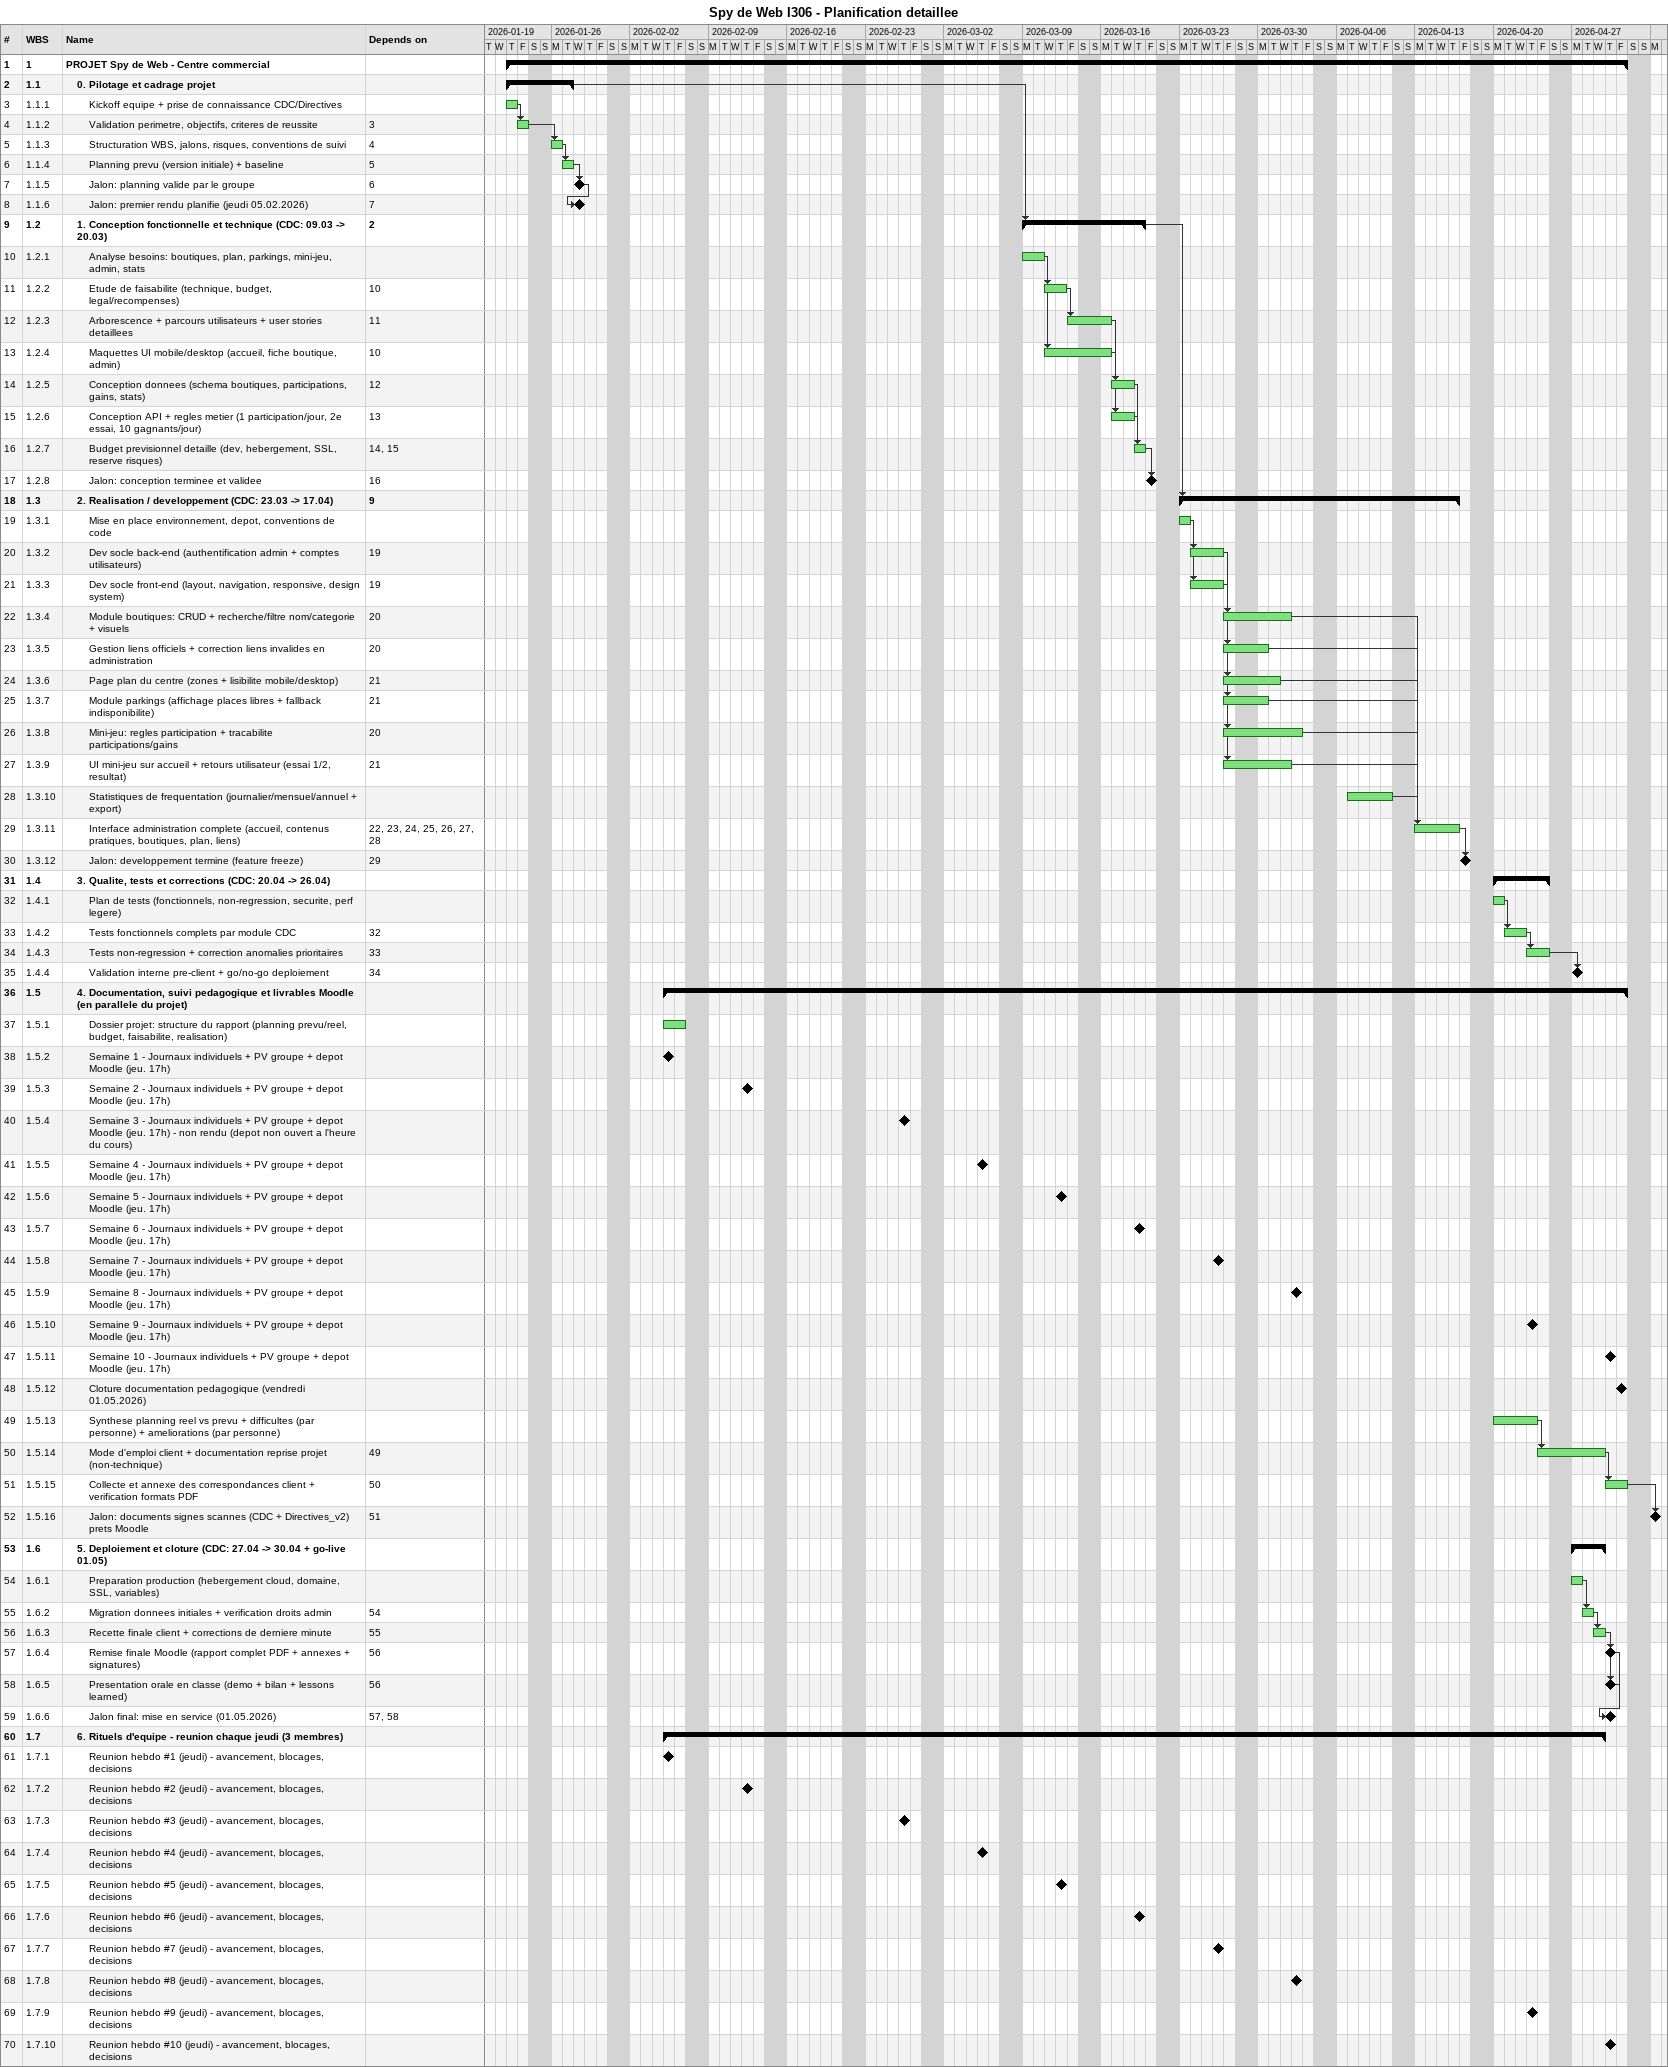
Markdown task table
Spy de Web I306 - Planification detaillee

| ID | WBS | Task | Start | Finish | Predecessors |
|---|---|---|---|---|---|
| 1 | 1 | **PROJET Spy de Web - Centre commercial** | 2026-01-22 | 2026-05-01 |  |
| 2 | 1.1 | **0. Pilotage et cadrage projet** | 2026-01-22 | 2026-01-27 |  |
| 3 | 1.1.1 | Kickoff equipe + prise de connaissance CDC/Directives | 2026-01-22 | 2026-01-22 |  |
| 4 | 1.1.2 | Validation perimetre, objectifs, criteres de reussite | 2026-01-23 | 2026-01-23 | 3 |
| 5 | 1.1.3 | Structuration WBS, jalons, risques, conventions de suivi | 2026-01-26 | 2026-01-26 | 4 |
| 6 | 1.1.4 | Planning prevu (version initiale) + baseline | 2026-01-27 | 2026-01-27 | 5 |
| 7 | 1.1.5 | Jalon: planning valide par le groupe (milestone) | 2026-01-28 | 2026-01-28 | 6 |
| 8 | 1.1.6 | Jalon: premier rendu planifie (jeudi 05.02.2026) (milestone) | 2026-01-28 | 2026-01-28 | 7 |
| 9 | 1.2 | **1. Conception fonctionnelle et technique (CDC: 09.03 -> 20.03)** | 2026-03-09 | 2026-03-19 | 2 |
| 10 | 1.2.1 | Analyse besoins: boutiques, plan, parkings, mini-jeu, admin, stats | 2026-03-09 | 2026-03-10 |  |
| 11 | 1.2.2 | Etude de faisabilite (technique, budget, legal/recompenses) | 2026-03-11 | 2026-03-12 | 10 |
| 12 | 1.2.3 | Arborescence + parcours utilisateurs + user stories detaillees | 2026-03-13 | 2026-03-16 | 11 |
| 13 | 1.2.4 | Maquettes UI mobile/desktop (accueil, fiche boutique, admin) | 2026-03-11 | 2026-03-16 | 10 |
| 14 | 1.2.5 | Conception donnees (schema boutiques, participations, gains, stats) | 2026-03-17 | 2026-03-18 | 12 |
| 15 | 1.2.6 | Conception API + regles metier (1 participation/jour, 2e essai, 10 gagnants/jour) | 2026-03-17 | 2026-03-18 | 13 |
| 16 | 1.2.7 | Budget previsionnel detaille (dev, hebergement, SSL, reserve risques) | 2026-03-19 | 2026-03-19 | 14, 15 |
| 17 | 1.2.8 | Jalon: conception terminee et validee (milestone) | 2026-03-20 | 2026-03-20 | 16 |
| 18 | 1.3 | **2. Realisation / developpement (CDC: 23.03 -> 17.04)** | 2026-03-23 | 2026-04-16 | 9 |
| 19 | 1.3.1 | Mise en place environnement, depot, conventions de code | 2026-03-23 | 2026-03-23 |  |
| 20 | 1.3.2 | Dev socle back-end (authentification admin + comptes utilisateurs) | 2026-03-24 | 2026-03-26 | 19 |
| 21 | 1.3.3 | Dev socle front-end (layout, navigation, responsive, design system) | 2026-03-24 | 2026-03-26 | 19 |
| 22 | 1.3.4 | Module boutiques: CRUD + recherche/filtre nom/categorie + visuels | 2026-03-27 | 2026-04-01 | 20 |
| 23 | 1.3.5 | Gestion liens officiels + correction liens invalides en administration | 2026-03-27 | 2026-03-30 | 20 |
| 24 | 1.3.6 | Page plan du centre (zones + lisibilite mobile/desktop) | 2026-03-27 | 2026-03-31 | 21 |
| 25 | 1.3.7 | Module parkings (affichage places libres + fallback indisponibilite) | 2026-03-27 | 2026-03-30 | 21 |
| 26 | 1.3.8 | Mini-jeu: regles participation + tracabilite participations/gains | 2026-03-27 | 2026-04-02 | 20 |
| 27 | 1.3.9 | UI mini-jeu sur accueil + retours utilisateur (essai 1/2, resultat) | 2026-03-27 | 2026-04-01 | 21 |
| 28 | 1.3.10 | Statistiques de frequentation (journalier/mensuel/annuel + export) | 2026-04-07 | 2026-04-10 |  |
| 29 | 1.3.11 | Interface administration complete (accueil, contenus pratiques, boutiques, plan, liens) | 2026-04-13 | 2026-04-16 | 22, 23, 24, 25, 26, 27, 28 |
| 30 | 1.3.12 | Jalon: developpement termine (feature freeze) (milestone) | 2026-04-17 | 2026-04-17 | 29 |
| 31 | 1.4 | **3. Qualite, tests et corrections (CDC: 20.04 -> 26.04)** | 2026-04-20 | 2026-04-24 |  |
| 32 | 1.4.1 | Plan de tests (fonctionnels, non-regression, securite, perf legere) | 2026-04-20 | 2026-04-20 |  |
| 33 | 1.4.2 | Tests fonctionnels complets par module CDC | 2026-04-21 | 2026-04-22 | 32 |
| 34 | 1.4.3 | Tests non-regression + correction anomalies prioritaires | 2026-04-23 | 2026-04-24 | 33 |
| 35 | 1.4.4 | Validation interne pre-client + go/no-go deploiement (milestone) | 2026-04-27 | 2026-04-27 | 34 |
| 36 | 1.5 | **4. Documentation, suivi pedagogique et livrables Moodle (en parallele du projet)** | 2026-02-05 | 2026-05-01 |  |
| 37 | 1.5.1 | Dossier projet: structure du rapport (planning prevu/reel, budget, faisabilite, realisation) | 2026-02-05 | 2026-02-06 |  |
| 38 | 1.5.2 | Semaine 1 - Journaux individuels + PV groupe + depot Moodle (jeu. 17h) (milestone) | 2026-02-05 | 2026-02-05 |  |
| 39 | 1.5.3 | Semaine 2 - Journaux individuels + PV groupe + depot Moodle (jeu. 17h) (milestone) | 2026-02-12 | 2026-02-12 |  |
| 40 | 1.5.4 | Semaine 3 - Journaux individuels + PV groupe + depot Moodle (jeu. 17h) - non rendu (depot non ouvert a l'heure du cours) (milestone) | 2026-02-26 | 2026-02-26 |  |
| 41 | 1.5.5 | Semaine 4 - Journaux individuels + PV groupe + depot Moodle (jeu. 17h) (milestone) | 2026-03-05 | 2026-03-05 |  |
| 42 | 1.5.6 | Semaine 5 - Journaux individuels + PV groupe + depot Moodle (jeu. 17h) (milestone) | 2026-03-12 | 2026-03-12 |  |
| 43 | 1.5.7 | Semaine 6 - Journaux individuels + PV groupe + depot Moodle (jeu. 17h) (milestone) | 2026-03-19 | 2026-03-19 |  |
| 44 | 1.5.8 | Semaine 7 - Journaux individuels + PV groupe + depot Moodle (jeu. 17h) (milestone) | 2026-03-26 | 2026-03-26 |  |
| 45 | 1.5.9 | Semaine 8 - Journaux individuels + PV groupe + depot Moodle (jeu. 17h) (milestone) | 2026-04-02 | 2026-04-02 |  |
| 46 | 1.5.10 | Semaine 9 - Journaux individuels + PV groupe + depot Moodle (jeu. 17h) (milestone) | 2026-04-23 | 2026-04-23 |  |
| 47 | 1.5.11 | Semaine 10 - Journaux individuels + PV groupe + depot Moodle (jeu. 17h) (milestone) | 2026-04-30 | 2026-04-30 |  |
| 48 | 1.5.12 | Cloture documentation pedagogique (vendredi 01.05.2026) (milestone) | 2026-05-01 | 2026-05-01 |  |
| 49 | 1.5.13 | Synthese planning reel vs prevu + difficultes (par personne) + ameliorations (par personne) | 2026-04-20 | 2026-04-23 |  |
| 50 | 1.5.14 | Mode d'emploi client + documentation reprise projet (non-technique) | 2026-04-24 | 2026-04-29 | 49 |
| 51 | 1.5.15 | Collecte et annexe des correspondances client + verification formats PDF | 2026-04-30 | 2026-05-01 | 50 |
| 52 | 1.5.16 | Jalon: documents signes scannes (CDC + Directives_v2) prets Moodle (milestone) | 2026-05-04 | 2026-05-04 | 51 |
| 53 | 1.6 | **5. Deploiement et cloture (CDC: 27.04 -> 30.04 + go-live 01.05)** | 2026-04-27 | 2026-04-29 |  |
| 54 | 1.6.1 | Preparation production (hebergement cloud, domaine, SSL, variables) | 2026-04-27 | 2026-04-27 |  |
| 55 | 1.6.2 | Migration donnees initiales + verification droits admin | 2026-04-28 | 2026-04-28 | 54 |
| 56 | 1.6.3 | Recette finale client + corrections de derniere minute | 2026-04-29 | 2026-04-29 | 55 |
| 57 | 1.6.4 | Remise finale Moodle (rapport complet PDF + annexes + signatures) (milestone) | 2026-04-30 | 2026-04-30 | 56 |
| 58 | 1.6.5 | Presentation orale en classe (demo + bilan + lessons learned) (milestone) | 2026-04-30 | 2026-04-30 | 56 |
| 59 | 1.6.6 | Jalon final: mise en service (01.05.2026) (milestone) | 2026-04-30 | 2026-04-30 | 57, 58 |
| 60 | 1.7 | **6. Rituels d'equipe - reunion chaque jeudi (3 membres)** | 2026-02-05 | 2026-04-29 |  |
| 61 | 1.7.1 | Reunion hebdo #1 (jeudi) - avancement, blocages, decisions (milestone) | 2026-02-05 | 2026-02-05 |  |
| 62 | 1.7.2 | Reunion hebdo #2 (jeudi) - avancement, blocages, decisions (milestone) | 2026-02-12 | 2026-02-12 |  |
| 63 | 1.7.3 | Reunion hebdo #3 (jeudi) - avancement, blocages, decisions (milestone) | 2026-02-26 | 2026-02-26 |  |
| 64 | 1.7.4 | Reunion hebdo #4 (jeudi) - avancement, blocages, decisions (milestone) | 2026-03-05 | 2026-03-05 |  |
| 65 | 1.7.5 | Reunion hebdo #5 (jeudi) - avancement, blocages, decisions (milestone) | 2026-03-12 | 2026-03-12 |  |
| 66 | 1.7.6 | Reunion hebdo #6 (jeudi) - avancement, blocages, decisions (milestone) | 2026-03-19 | 2026-03-19 |  |
| 67 | 1.7.7 | Reunion hebdo #7 (jeudi) - avancement, blocages, decisions (milestone) | 2026-03-26 | 2026-03-26 |  |
| 68 | 1.7.8 | Reunion hebdo #8 (jeudi) - avancement, blocages, decisions (milestone) | 2026-04-02 | 2026-04-02 |  |
| 69 | 1.7.9 | Reunion hebdo #9 (jeudi) - avancement, blocages, decisions (milestone) | 2026-04-23 | 2026-04-23 |  |
| 70 | 1.7.10 | Reunion hebdo #10 (jeudi) - avancement, blocages, decisions (milestone) | 2026-04-30 | 2026-04-30 |  |
